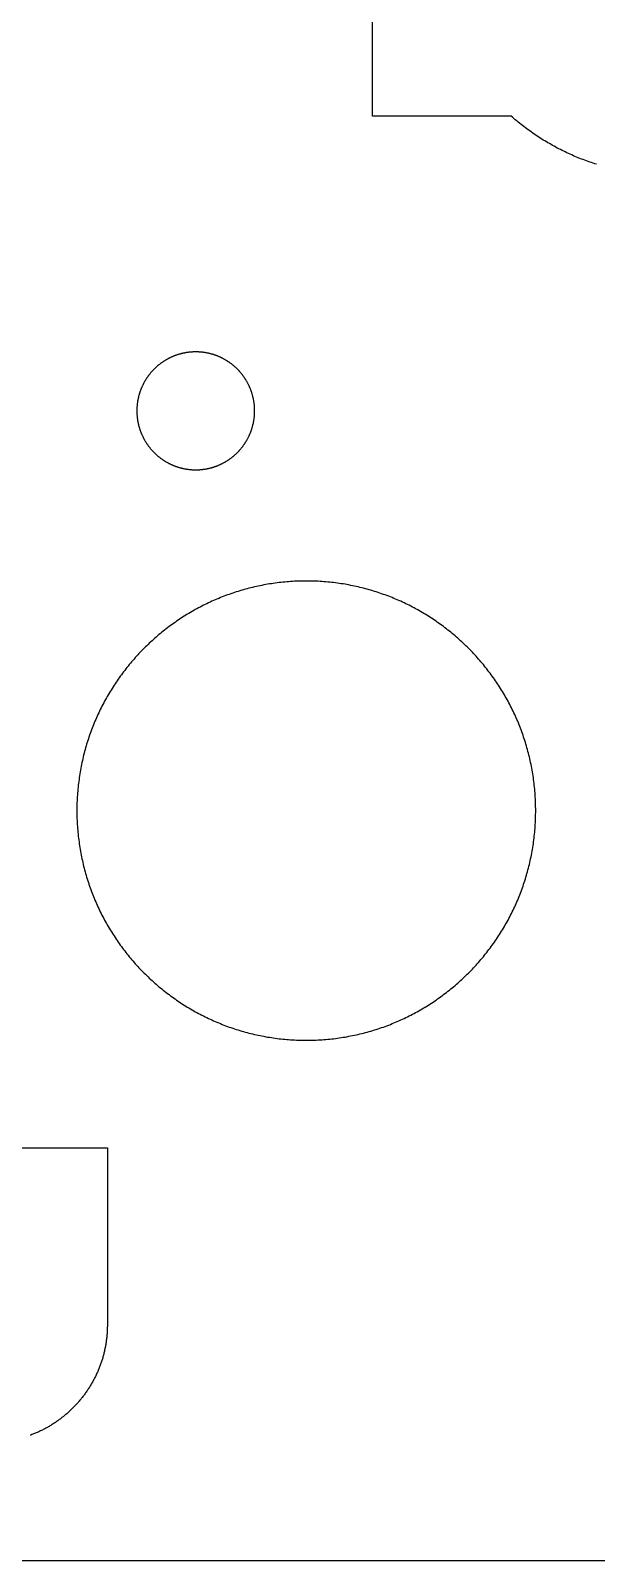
# Model space of a CAD drawing. Extents: x -13 to 42, y 40.2 to 95.2.
# Drawn here: x 3.7 to 13.3, y 40.25 to 66.2 of the extents above; entities that cross this region are included whole.
import ezdxf

# ---------------------------------------------------------------- set-up
doc = ezdxf.new("R2010")
doc.units = 0
doc.layers.get('0').update_dxf_attribs({"linetype": 'CONTINUOUS'})

msp = doc.modelspace()

# ---------------------------------------------------------------- linework, layer by layer
at = {"color": 7}
for points in [[(11, 92.25), (11, 95.25), (-13, 95.25), (-13, 75.3), (-9.85, 75.3), (-9.85, 60.2), (-13, 60.2), (-13, 47.25), (5, 47.25), (5, 44.25)], [(11.854, 64.75), (9.5, 64.75), (9.5, 70.75), (11.854, 70.75)], [(12.454, 64.312), (12.428, 64.328), (12.401, 64.344), (12.375, 64.36), (12.35, 64.377), (12.324, 64.393), (12.298, 64.41), (12.273, 64.427), (12.247, 64.444), (12.222, 64.462), (12.196, 64.48), (12.171, 64.498), (12.146, 64.516), (12.121, 64.534), (12.096, 64.553), (12.072, 64.571), (12.047, 64.59), (12.023, 64.609), (11.998, 64.629), (11.974, 64.649), (11.95, 64.668), (11.926, 64.688), (11.902, 64.709), (11.878, 64.729), (11.854, 64.75)], [(13.106, 64), (13.078, 64.011), (13.05, 64.021), (13.022, 64.032), (12.995, 64.043), (12.967, 64.055), (12.939, 64.066), (12.911, 64.078), (12.884, 64.09), (12.856, 64.103), (12.829, 64.115), (12.802, 64.128), (12.774, 64.141), (12.747, 64.154), (12.72, 64.167), (12.693, 64.181), (12.666, 64.194), (12.639, 64.208), (12.613, 64.223), (12.586, 64.237), (12.559, 64.252), (12.533, 64.267), (12.506, 64.282), (12.48, 64.297), (12.454, 64.312)], [(13.304, 63.932), (13.276, 63.941), (13.247, 63.951), (13.219, 63.96), (13.191, 63.97), (13.162, 63.98), (13.134, 63.99), (13.106, 64)], [(6.298, 60.73), (6.29, 60.728), (6.282, 60.726), (6.274, 60.724), (6.266, 60.722), (6.258, 60.721), (6.25, 60.719), (6.242, 60.716), (6.234, 60.714), (6.226, 60.712), (6.218, 60.71), (6.21, 60.707), (6.203, 60.705), (6.195, 60.703), (6.187, 60.7), (6.179, 60.697), (6.172, 60.695), (6.164, 60.692), (6.156, 60.689), (6.149, 60.686), (6.141, 60.684), (6.133, 60.681), (6.126, 60.678), (6.118, 60.675), (6.111, 60.671)], [(6.5, 60.75), (6.491, 60.75), (6.483, 60.75), (6.474, 60.75), (6.466, 60.749), (6.457, 60.749), (6.449, 60.749), (6.44, 60.748), (6.432, 60.748), (6.423, 60.747), (6.415, 60.746), (6.406, 60.746), (6.398, 60.745), (6.389, 60.744), (6.381, 60.743), (6.373, 60.742), (6.364, 60.741), (6.356, 60.74), (6.348, 60.738), (6.339, 60.737), (6.331, 60.736), (6.323, 60.734), (6.315, 60.733), (6.307, 60.731), (6.298, 60.73)], [(6.702, 60.73), (6.693, 60.731), (6.685, 60.733), (6.677, 60.734), (6.669, 60.736), (6.661, 60.737), (6.652, 60.738), (6.644, 60.74), (6.636, 60.741), (6.627, 60.742), (6.619, 60.743), (6.611, 60.744), (6.602, 60.745), (6.594, 60.746), (6.585, 60.746), (6.577, 60.747), (6.568, 60.748), (6.56, 60.748), (6.551, 60.749), (6.543, 60.749), (6.534, 60.749), (6.526, 60.75), (6.517, 60.75), (6.509, 60.75), (6.5, 60.75)], [(6.889, 60.671), (6.882, 60.675), (6.874, 60.678), (6.867, 60.681), (6.859, 60.684), (6.851, 60.686), (6.844, 60.689), (6.836, 60.692), (6.828, 60.695), (6.821, 60.697), (6.813, 60.7), (6.805, 60.703), (6.797, 60.705), (6.79, 60.707), (6.782, 60.71), (6.774, 60.712), (6.766, 60.714), (6.758, 60.716), (6.75, 60.719), (6.742, 60.721), (6.734, 60.722), (6.726, 60.724), (6.718, 60.726), (6.71, 60.728), (6.702, 60.73)], [(5.941, 60.579), (5.934, 60.575), (5.928, 60.57), (5.921, 60.566), (5.915, 60.561), (5.908, 60.556), (5.902, 60.551), (5.895, 60.547), (5.889, 60.542), (5.883, 60.537), (5.876, 60.532), (5.87, 60.527), (5.864, 60.522), (5.858, 60.517), (5.852, 60.511), (5.846, 60.506), (5.84, 60.501), (5.834, 60.496), (5.828, 60.49), (5.822, 60.485), (5.816, 60.479), (5.81, 60.474), (5.804, 60.468), (5.799, 60.463), (5.793, 60.457)], [(6.111, 60.671), (6.103, 60.668), (6.096, 60.665), (6.088, 60.662), (6.081, 60.658), (6.074, 60.655), (6.066, 60.651), (6.059, 60.648), (6.052, 60.644), (6.045, 60.641), (6.038, 60.637), (6.03, 60.633), (6.023, 60.629), (6.016, 60.625), (6.009, 60.621), (6.002, 60.618), (5.995, 60.613), (5.988, 60.609), (5.981, 60.605), (5.975, 60.601), (5.968, 60.597), (5.961, 60.592), (5.954, 60.588), (5.948, 60.584), (5.941, 60.579)], [(7.059, 60.579), (7.052, 60.584), (7.046, 60.588), (7.039, 60.592), (7.032, 60.597), (7.025, 60.601), (7.019, 60.605), (7.012, 60.609), (7.005, 60.613), (6.998, 60.618), (6.991, 60.621), (6.984, 60.625), (6.977, 60.629), (6.97, 60.633), (6.962, 60.637), (6.955, 60.641), (6.948, 60.644), (6.941, 60.648), (6.934, 60.651), (6.926, 60.655), (6.919, 60.658), (6.912, 60.662), (6.904, 60.665), (6.897, 60.668), (6.889, 60.671)], [(7.207, 60.457), (7.201, 60.463), (7.196, 60.468), (7.19, 60.474), (7.184, 60.479), (7.178, 60.485), (7.172, 60.49), (7.166, 60.496), (7.16, 60.501), (7.154, 60.506), (7.148, 60.511), (7.142, 60.517), (7.136, 60.522), (7.13, 60.527), (7.124, 60.532), (7.117, 60.537), (7.111, 60.542), (7.105, 60.547), (7.098, 60.551), (7.092, 60.556), (7.085, 60.561), (7.079, 60.566), (7.072, 60.57), (7.066, 60.575), (7.059, 60.579)], [(5.671, 60.309), (5.666, 60.302), (5.662, 60.296), (5.658, 60.289), (5.653, 60.282), (5.649, 60.275), (5.645, 60.269), (5.641, 60.262), (5.637, 60.255), (5.632, 60.248), (5.629, 60.241), (5.625, 60.234), (5.621, 60.227), (5.617, 60.22), (5.613, 60.212), (5.609, 60.205), (5.606, 60.198), (5.602, 60.191), (5.599, 60.184), (5.595, 60.176), (5.592, 60.169), (5.588, 60.162), (5.585, 60.154), (5.582, 60.147), (5.579, 60.139)], [(5.793, 60.457), (5.787, 60.451), (5.782, 60.446), (5.776, 60.44), (5.771, 60.434), (5.765, 60.428), (5.76, 60.422), (5.754, 60.416), (5.749, 60.41), (5.744, 60.404), (5.739, 60.398), (5.733, 60.392), (5.728, 60.386), (5.723, 60.38), (5.718, 60.374), (5.713, 60.367), (5.708, 60.361), (5.703, 60.355), (5.699, 60.348), (5.694, 60.342), (5.689, 60.335), (5.684, 60.329), (5.68, 60.322), (5.675, 60.316), (5.671, 60.309)], [(7.329, 60.309), (7.325, 60.316), (7.32, 60.322), (7.316, 60.329), (7.311, 60.335), (7.306, 60.342), (7.301, 60.348), (7.297, 60.355), (7.292, 60.361), (7.287, 60.367), (7.282, 60.374), (7.277, 60.38), (7.272, 60.386), (7.267, 60.392), (7.261, 60.398), (7.256, 60.404), (7.251, 60.41), (7.246, 60.416), (7.24, 60.422), (7.235, 60.428), (7.229, 60.434), (7.224, 60.44), (7.218, 60.446), (7.213, 60.451), (7.207, 60.457)], [(7.421, 60.139), (7.418, 60.147), (7.415, 60.154), (7.412, 60.162), (7.408, 60.169), (7.405, 60.176), (7.401, 60.184), (7.398, 60.191), (7.394, 60.198), (7.391, 60.205), (7.387, 60.212), (7.383, 60.22), (7.379, 60.227), (7.375, 60.234), (7.371, 60.241), (7.368, 60.248), (7.363, 60.255), (7.359, 60.262), (7.355, 60.269), (7.351, 60.275), (7.347, 60.282), (7.342, 60.289), (7.338, 60.296), (7.334, 60.302), (7.329, 60.309)], [(-13, 43.25), (-13, 40.25), (42, 40.25), (42, 60.2)], [(5.52, 59.952), (5.519, 59.943), (5.517, 59.935), (5.516, 59.927), (5.514, 59.919), (5.513, 59.911), (5.512, 59.902), (5.51, 59.894), (5.509, 59.886), (5.508, 59.877), (5.507, 59.869), (5.506, 59.861), (5.505, 59.852), (5.504, 59.844), (5.504, 59.835), (5.503, 59.827), (5.502, 59.818), (5.502, 59.81), (5.501, 59.801), (5.501, 59.793), (5.501, 59.784), (5.5, 59.776), (5.5, 59.767), (5.5, 59.759), (5.5, 59.75)], [(5.579, 60.139), (5.575, 60.132), (5.572, 60.124), (5.569, 60.117), (5.566, 60.109), (5.564, 60.101), (5.561, 60.094), (5.558, 60.086), (5.555, 60.078), (5.553, 60.071), (5.55, 60.063), (5.547, 60.055), (5.545, 60.047), (5.543, 60.04), (5.54, 60.032), (5.538, 60.024), (5.536, 60.016), (5.534, 60.008), (5.531, 60), (5.529, 59.992), (5.528, 59.984), (5.526, 59.976), (5.524, 59.968), (5.522, 59.96), (5.52, 59.952)], [(7.48, 59.952), (7.478, 59.96), (7.476, 59.968), (7.474, 59.976), (7.472, 59.984), (7.471, 59.992), (7.469, 60), (7.466, 60.008), (7.464, 60.016), (7.462, 60.024), (7.46, 60.032), (7.457, 60.04), (7.455, 60.047), (7.453, 60.055), (7.45, 60.063), (7.447, 60.071), (7.445, 60.078), (7.442, 60.086), (7.439, 60.094), (7.436, 60.101), (7.434, 60.109), (7.431, 60.117), (7.428, 60.124), (7.425, 60.132), (7.421, 60.139)], [(7.5, 59.75), (7.5, 59.759), (7.5, 59.767), (7.5, 59.776), (7.499, 59.784), (7.499, 59.793), (7.499, 59.801), (7.498, 59.81), (7.498, 59.818), (7.497, 59.827), (7.496, 59.835), (7.496, 59.844), (7.495, 59.852), (7.494, 59.861), (7.493, 59.869), (7.492, 59.877), (7.491, 59.886), (7.49, 59.894), (7.488, 59.902), (7.487, 59.911), (7.486, 59.919), (7.484, 59.927), (7.483, 59.935), (7.481, 59.943), (7.48, 59.952)], [(5.5, 59.75), (5.5, 59.741), (5.5, 59.733), (5.5, 59.724), (5.501, 59.716), (5.501, 59.707), (5.501, 59.699), (5.502, 59.69), (5.502, 59.682), (5.503, 59.673), (5.504, 59.665), (5.504, 59.656), (5.505, 59.648), (5.506, 59.639), (5.507, 59.631), (5.508, 59.623), (5.509, 59.614), (5.51, 59.606), (5.512, 59.598), (5.513, 59.589), (5.514, 59.581), (5.516, 59.573), (5.517, 59.565), (5.519, 59.557), (5.52, 59.548)], [(7.48, 59.548), (7.481, 59.557), (7.483, 59.565), (7.484, 59.573), (7.486, 59.581), (7.487, 59.589), (7.488, 59.598), (7.49, 59.606), (7.491, 59.614), (7.492, 59.623), (7.493, 59.631), (7.494, 59.639), (7.495, 59.648), (7.496, 59.656), (7.496, 59.665), (7.497, 59.673), (7.498, 59.682), (7.498, 59.69), (7.499, 59.699), (7.499, 59.707), (7.499, 59.716), (7.5, 59.724), (7.5, 59.733), (7.5, 59.741), (7.5, 59.75)], [(5.52, 59.548), (5.522, 59.54), (5.524, 59.532), (5.526, 59.524), (5.528, 59.516), (5.529, 59.508), (5.531, 59.5), (5.534, 59.492), (5.536, 59.484), (5.538, 59.476), (5.54, 59.468), (5.543, 59.46), (5.545, 59.453), (5.547, 59.445), (5.55, 59.437), (5.553, 59.429), (5.555, 59.422), (5.558, 59.414), (5.561, 59.406), (5.564, 59.399), (5.566, 59.391), (5.569, 59.383), (5.572, 59.376), (5.575, 59.368), (5.579, 59.361)], [(7.421, 59.361), (7.425, 59.368), (7.428, 59.376), (7.431, 59.383), (7.434, 59.391), (7.436, 59.399), (7.439, 59.406), (7.442, 59.414), (7.445, 59.422), (7.447, 59.429), (7.45, 59.437), (7.453, 59.445), (7.455, 59.453), (7.457, 59.46), (7.46, 59.468), (7.462, 59.476), (7.464, 59.484), (7.466, 59.492), (7.469, 59.5), (7.471, 59.508), (7.472, 59.516), (7.474, 59.524), (7.476, 59.532), (7.478, 59.54), (7.48, 59.548)], [(5.579, 59.361), (5.582, 59.353), (5.585, 59.346), (5.588, 59.338), (5.592, 59.331), (5.595, 59.324), (5.599, 59.316), (5.602, 59.309), (5.606, 59.302), (5.609, 59.295), (5.613, 59.288), (5.617, 59.28), (5.621, 59.273), (5.625, 59.266), (5.629, 59.259), (5.632, 59.252), (5.637, 59.245), (5.641, 59.238), (5.645, 59.231), (5.649, 59.225), (5.653, 59.218), (5.658, 59.211), (5.662, 59.204), (5.666, 59.198), (5.671, 59.191)], [(5.671, 59.191), (5.675, 59.184), (5.68, 59.178), (5.684, 59.171), (5.689, 59.165), (5.694, 59.158), (5.699, 59.152), (5.703, 59.145), (5.708, 59.139), (5.713, 59.133), (5.718, 59.126), (5.723, 59.12), (5.728, 59.114), (5.733, 59.108), (5.739, 59.102), (5.744, 59.096), (5.749, 59.09), (5.754, 59.084), (5.76, 59.078), (5.765, 59.072), (5.771, 59.066), (5.776, 59.06), (5.782, 59.054), (5.787, 59.049), (5.793, 59.043)], [(7.207, 59.043), (7.213, 59.049), (7.218, 59.054), (7.224, 59.06), (7.229, 59.066), (7.235, 59.072), (7.24, 59.078), (7.246, 59.084), (7.251, 59.09), (7.256, 59.096), (7.261, 59.102), (7.267, 59.108), (7.272, 59.114), (7.277, 59.12), (7.282, 59.126), (7.287, 59.133), (7.292, 59.139), (7.297, 59.145), (7.301, 59.152), (7.306, 59.158), (7.311, 59.165), (7.316, 59.171), (7.32, 59.178), (7.325, 59.184), (7.329, 59.191)], [(7.329, 59.191), (7.334, 59.198), (7.338, 59.204), (7.342, 59.211), (7.347, 59.218), (7.351, 59.225), (7.355, 59.231), (7.359, 59.238), (7.363, 59.245), (7.368, 59.252), (7.371, 59.259), (7.375, 59.266), (7.379, 59.273), (7.383, 59.28), (7.387, 59.288), (7.391, 59.295), (7.394, 59.302), (7.398, 59.309), (7.401, 59.316), (7.405, 59.324), (7.408, 59.331), (7.412, 59.338), (7.415, 59.346), (7.418, 59.353), (7.421, 59.361)], [(5.793, 59.043), (5.799, 59.037), (5.804, 59.032), (5.81, 59.026), (5.816, 59.021), (5.822, 59.015), (5.828, 59.01), (5.834, 59.004), (5.84, 58.999), (5.846, 58.994), (5.852, 58.989), (5.858, 58.983), (5.864, 58.978), (5.87, 58.973), (5.876, 58.968), (5.883, 58.963), (5.889, 58.958), (5.895, 58.953), (5.902, 58.949), (5.908, 58.944), (5.915, 58.939), (5.921, 58.934), (5.928, 58.93), (5.934, 58.925), (5.941, 58.921)], [(5.941, 58.921), (5.948, 58.916), (5.954, 58.912), (5.961, 58.908), (5.968, 58.903), (5.975, 58.899), (5.981, 58.895), (5.988, 58.891), (5.995, 58.887), (6.002, 58.882), (6.009, 58.879), (6.016, 58.875), (6.023, 58.871), (6.03, 58.867), (6.038, 58.863), (6.045, 58.859), (6.052, 58.856), (6.059, 58.852), (6.066, 58.849), (6.074, 58.845), (6.081, 58.842), (6.088, 58.838), (6.096, 58.835), (6.103, 58.832), (6.111, 58.829)], [(6.889, 58.829), (6.897, 58.832), (6.904, 58.835), (6.912, 58.838), (6.919, 58.842), (6.926, 58.845), (6.934, 58.849), (6.941, 58.852), (6.948, 58.856), (6.955, 58.859), (6.962, 58.863), (6.97, 58.867), (6.977, 58.871), (6.984, 58.875), (6.991, 58.879), (6.998, 58.882), (7.005, 58.887), (7.012, 58.891), (7.019, 58.895), (7.025, 58.899), (7.032, 58.903), (7.039, 58.908), (7.046, 58.912), (7.052, 58.916), (7.059, 58.921)], [(7.059, 58.921), (7.066, 58.925), (7.072, 58.93), (7.079, 58.934), (7.085, 58.939), (7.092, 58.944), (7.098, 58.949), (7.105, 58.953), (7.111, 58.958), (7.117, 58.963), (7.124, 58.968), (7.13, 58.973), (7.136, 58.978), (7.142, 58.983), (7.148, 58.989), (7.154, 58.994), (7.16, 58.999), (7.166, 59.004), (7.172, 59.01), (7.178, 59.015), (7.184, 59.021), (7.19, 59.026), (7.196, 59.032), (7.201, 59.037), (7.207, 59.043)], [(6.111, 58.829), (6.118, 58.825), (6.126, 58.822), (6.133, 58.819), (6.141, 58.816), (6.149, 58.814), (6.156, 58.811), (6.164, 58.808), (6.172, 58.805), (6.179, 58.803), (6.187, 58.8), (6.195, 58.797), (6.203, 58.795), (6.21, 58.793), (6.218, 58.79), (6.226, 58.788), (6.234, 58.786), (6.242, 58.784), (6.25, 58.781), (6.258, 58.779), (6.266, 58.778), (6.274, 58.776), (6.282, 58.774), (6.29, 58.772), (6.298, 58.77)], [(6.298, 58.77), (6.307, 58.769), (6.315, 58.767), (6.323, 58.766), (6.331, 58.764), (6.339, 58.763), (6.348, 58.762), (6.356, 58.76), (6.364, 58.759), (6.373, 58.758), (6.381, 58.757), (6.389, 58.756), (6.398, 58.755), (6.406, 58.754), (6.415, 58.754), (6.423, 58.753), (6.432, 58.752), (6.44, 58.752), (6.449, 58.751), (6.457, 58.751), (6.466, 58.751), (6.474, 58.75), (6.483, 58.75), (6.491, 58.75), (6.5, 58.75)], [(6.5, 58.75), (6.509, 58.75), (6.517, 58.75), (6.526, 58.75), (6.534, 58.751), (6.543, 58.751), (6.551, 58.751), (6.56, 58.752), (6.568, 58.752), (6.577, 58.753), (6.585, 58.754), (6.594, 58.754), (6.602, 58.755), (6.611, 58.756), (6.619, 58.757), (6.627, 58.758), (6.636, 58.759), (6.644, 58.76), (6.652, 58.762), (6.661, 58.763), (6.669, 58.764), (6.677, 58.766), (6.685, 58.767), (6.693, 58.769), (6.702, 58.77)], [(6.702, 58.77), (6.71, 58.772), (6.718, 58.774), (6.726, 58.776), (6.734, 58.778), (6.742, 58.779), (6.75, 58.781), (6.758, 58.784), (6.766, 58.786), (6.774, 58.788), (6.782, 58.79), (6.79, 58.793), (6.797, 58.795), (6.805, 58.797), (6.813, 58.8), (6.821, 58.803), (6.828, 58.805), (6.836, 58.808), (6.844, 58.811), (6.851, 58.814), (6.859, 58.816), (6.867, 58.819), (6.874, 58.822), (6.882, 58.825), (6.889, 58.829)], [(8.377, 56.863), (8.343, 56.863), (8.31, 56.862), (8.277, 56.862), (8.243, 56.861), (8.21, 56.859), (8.177, 56.858), (8.143, 56.856), (8.11, 56.854), (8.077, 56.852), (8.044, 56.849), (8.012, 56.846), (7.979, 56.843), (7.946, 56.839), (7.914, 56.836), (7.881, 56.832), (7.849, 56.827), (7.816, 56.823), (7.784, 56.818), (7.752, 56.813), (7.72, 56.808), (7.688, 56.802), (7.656, 56.796), (7.624, 56.79), (7.592, 56.784)], [(9.162, 56.784), (9.13, 56.79), (9.098, 56.796), (9.067, 56.802), (9.035, 56.808), (9.002, 56.813), (8.97, 56.818), (8.938, 56.823), (8.906, 56.827), (8.873, 56.832), (8.841, 56.836), (8.808, 56.839), (8.775, 56.843), (8.743, 56.846), (8.71, 56.849), (8.677, 56.852), (8.644, 56.854), (8.611, 56.856), (8.578, 56.858), (8.544, 56.859), (8.511, 56.861), (8.478, 56.862), (8.444, 56.862), (8.411, 56.863), (8.377, 56.863)], [(7.592, 56.784), (7.56, 56.777), (7.529, 56.77), (7.497, 56.763), (7.466, 56.756), (7.435, 56.748), (7.404, 56.74), (7.373, 56.732), (7.342, 56.724), (7.311, 56.715), (7.28, 56.706), (7.249, 56.697), (7.219, 56.688), (7.188, 56.678), (7.158, 56.668), (7.128, 56.658), (7.098, 56.648), (7.068, 56.637), (7.038, 56.627), (7.008, 56.616), (6.978, 56.604), (6.949, 56.593), (6.919, 56.581), (6.89, 56.569), (6.861, 56.557)], [(9.893, 56.557), (9.864, 56.569), (9.835, 56.581), (9.805, 56.593), (9.776, 56.604), (9.746, 56.616), (9.716, 56.627), (9.686, 56.637), (9.656, 56.648), (9.626, 56.658), (9.596, 56.668), (9.566, 56.678), (9.535, 56.688), (9.505, 56.697), (9.474, 56.706), (9.443, 56.715), (9.413, 56.724), (9.382, 56.732), (9.35, 56.74), (9.319, 56.748), (9.288, 56.756), (9.257, 56.763), (9.225, 56.77), (9.194, 56.777), (9.162, 56.784)], [(6.861, 56.557), (6.832, 56.544), (6.803, 56.532), (6.774, 56.519), (6.745, 56.506), (6.717, 56.492), (6.688, 56.479), (6.66, 56.465), (6.632, 56.451), (6.604, 56.437), (6.576, 56.422), (6.548, 56.408), (6.52, 56.393), (6.493, 56.378), (6.466, 56.362), (6.438, 56.347), (6.411, 56.331), (6.384, 56.315), (6.357, 56.299), (6.331, 56.283), (6.304, 56.266), (6.278, 56.249), (6.251, 56.232), (6.225, 56.215), (6.199, 56.198)], [(10.555, 56.198), (10.529, 56.215), (10.503, 56.232), (10.476, 56.249), (10.45, 56.266), (10.423, 56.283), (10.397, 56.299), (10.37, 56.315), (10.343, 56.331), (10.316, 56.347), (10.289, 56.362), (10.261, 56.378), (10.234, 56.393), (10.206, 56.408), (10.178, 56.422), (10.15, 56.437), (10.122, 56.451), (10.094, 56.465), (10.066, 56.479), (10.037, 56.492), (10.009, 56.506), (9.98, 56.519), (9.951, 56.532), (9.922, 56.544), (9.893, 56.557)], [(6.199, 56.198), (6.174, 56.18), (6.148, 56.162), (6.122, 56.144), (6.097, 56.126), (6.072, 56.108), (6.047, 56.089), (6.022, 56.07), (5.997, 56.051), (5.972, 56.032), (5.948, 56.013), (5.924, 55.993), (5.899, 55.973), (5.876, 55.954), (5.852, 55.933), (5.828, 55.913), (5.805, 55.893), (5.781, 55.872), (5.758, 55.851), (5.735, 55.83), (5.712, 55.809), (5.69, 55.787), (5.667, 55.766), (5.645, 55.744), (5.623, 55.722)], [(11.131, 55.722), (11.109, 55.744), (11.087, 55.766), (11.064, 55.787), (11.042, 55.809), (11.019, 55.83), (10.996, 55.851), (10.973, 55.872), (10.95, 55.893), (10.926, 55.913), (10.902, 55.933), (10.879, 55.954), (10.855, 55.973), (10.831, 55.993), (10.806, 56.013), (10.782, 56.032), (10.757, 56.051), (10.732, 56.07), (10.708, 56.089), (10.682, 56.108), (10.657, 56.126), (10.632, 56.144), (10.606, 56.162), (10.581, 56.18), (10.555, 56.198)], [(5.623, 55.722), (5.601, 55.7), (5.579, 55.678), (5.558, 55.655), (5.536, 55.633), (5.515, 55.61), (5.494, 55.587), (5.473, 55.564), (5.452, 55.54), (5.432, 55.517), (5.412, 55.493), (5.391, 55.469), (5.371, 55.446), (5.352, 55.421), (5.332, 55.397), (5.313, 55.373), (5.294, 55.348), (5.275, 55.323), (5.256, 55.298), (5.237, 55.273), (5.219, 55.248), (5.201, 55.223), (5.183, 55.197), (5.165, 55.171), (5.147, 55.146)], [(11.607, 55.146), (11.589, 55.171), (11.571, 55.197), (11.553, 55.223), (11.535, 55.248), (11.517, 55.273), (11.498, 55.298), (11.479, 55.323), (11.46, 55.348), (11.441, 55.373), (11.422, 55.397), (11.402, 55.421), (11.383, 55.446), (11.363, 55.469), (11.343, 55.493), (11.322, 55.517), (11.302, 55.54), (11.281, 55.564), (11.26, 55.587), (11.239, 55.61), (11.218, 55.633), (11.197, 55.655), (11.175, 55.678), (11.153, 55.7), (11.131, 55.722)], [(5.147, 55.146), (5.13, 55.12), (5.113, 55.094), (5.096, 55.067), (5.079, 55.041), (5.062, 55.014), (5.046, 54.988), (5.03, 54.961), (5.014, 54.934), (4.998, 54.907), (4.983, 54.879), (4.967, 54.852), (4.952, 54.825), (4.937, 54.797), (4.923, 54.769), (4.908, 54.741), (4.894, 54.713), (4.88, 54.685), (4.866, 54.657), (4.853, 54.628), (4.839, 54.6), (4.826, 54.571), (4.813, 54.542), (4.801, 54.513), (4.788, 54.484)], [(11.966, 54.484), (11.954, 54.513), (11.941, 54.542), (11.928, 54.571), (11.915, 54.6), (11.902, 54.628), (11.888, 54.657), (11.874, 54.685), (11.86, 54.713), (11.846, 54.741), (11.832, 54.769), (11.817, 54.797), (11.802, 54.825), (11.787, 54.852), (11.772, 54.879), (11.756, 54.907), (11.74, 54.934), (11.724, 54.961), (11.708, 54.988), (11.692, 55.014), (11.675, 55.041), (11.658, 55.067), (11.641, 55.094), (11.624, 55.12), (11.607, 55.146)], [(4.788, 54.484), (4.776, 54.455), (4.764, 54.426), (4.752, 54.396), (4.741, 54.367), (4.729, 54.337), (4.718, 54.307), (4.708, 54.277), (4.697, 54.247), (4.687, 54.217), (4.677, 54.187), (4.667, 54.157), (4.657, 54.126), (4.648, 54.096), (4.639, 54.065), (4.63, 54.034), (4.621, 54.003), (4.613, 53.972), (4.605, 53.941), (4.597, 53.91), (4.589, 53.879), (4.582, 53.848), (4.575, 53.816), (4.568, 53.785), (4.561, 53.753)], [(12.193, 53.753), (12.186, 53.785), (12.179, 53.816), (12.172, 53.848), (12.165, 53.879), (12.157, 53.91), (12.149, 53.941), (12.141, 53.972), (12.133, 54.003), (12.124, 54.034), (12.115, 54.065), (12.106, 54.096), (12.097, 54.126), (12.087, 54.157), (12.078, 54.187), (12.067, 54.217), (12.057, 54.247), (12.047, 54.277), (12.036, 54.307), (12.025, 54.337), (12.013, 54.367), (12.002, 54.396), (11.99, 54.426), (11.978, 54.455), (11.966, 54.484)], [(4.561, 53.753), (4.555, 53.721), (4.549, 53.689), (4.543, 53.657), (4.537, 53.625), (4.532, 53.593), (4.527, 53.561), (4.522, 53.529), (4.518, 53.496), (4.513, 53.464), (4.509, 53.431), (4.506, 53.399), (4.502, 53.366), (4.499, 53.333), (4.496, 53.301), (4.493, 53.268), (4.491, 53.235), (4.489, 53.202), (4.487, 53.168), (4.486, 53.135), (4.484, 53.102), (4.483, 53.068), (4.483, 53.035), (4.482, 53.002), (4.482, 52.968)], [(12.272, 52.968), (12.272, 53.002), (12.271, 53.035), (12.271, 53.068), (12.27, 53.102), (12.269, 53.135), (12.267, 53.168), (12.265, 53.202), (12.263, 53.235), (12.261, 53.268), (12.258, 53.301), (12.255, 53.333), (12.252, 53.366), (12.248, 53.399), (12.245, 53.431), (12.241, 53.464), (12.237, 53.496), (12.232, 53.529), (12.227, 53.561), (12.222, 53.593), (12.217, 53.625), (12.211, 53.657), (12.205, 53.689), (12.199, 53.721), (12.193, 53.753)], [(4.482, 52.968), (4.482, 52.934), (4.483, 52.901), (4.483, 52.867), (4.484, 52.834), (4.486, 52.801), (4.487, 52.767), (4.489, 52.734), (4.491, 52.701), (4.493, 52.668), (4.496, 52.635), (4.499, 52.602), (4.502, 52.57), (4.506, 52.537), (4.509, 52.504), (4.513, 52.472), (4.518, 52.439), (4.522, 52.407), (4.527, 52.375), (4.532, 52.343), (4.537, 52.31), (4.543, 52.278), (4.549, 52.247), (4.555, 52.215), (4.561, 52.183)], [(12.193, 52.183), (12.199, 52.215), (12.205, 52.247), (12.211, 52.278), (12.217, 52.31), (12.222, 52.343), (12.227, 52.375), (12.232, 52.407), (12.237, 52.439), (12.241, 52.472), (12.245, 52.504), (12.248, 52.537), (12.252, 52.57), (12.255, 52.602), (12.258, 52.635), (12.261, 52.668), (12.263, 52.701), (12.265, 52.734), (12.267, 52.767), (12.269, 52.801), (12.27, 52.834), (12.271, 52.867), (12.271, 52.901), (12.272, 52.934), (12.272, 52.968)], [(4.561, 52.183), (4.568, 52.151), (4.575, 52.12), (4.582, 52.088), (4.589, 52.057), (4.597, 52.026), (4.605, 51.995), (4.613, 51.963), (4.621, 51.932), (4.63, 51.902), (4.639, 51.871), (4.648, 51.84), (4.657, 51.81), (4.667, 51.779), (4.677, 51.749), (4.687, 51.719), (4.697, 51.689), (4.708, 51.659), (4.718, 51.629), (4.729, 51.599), (4.741, 51.569), (4.752, 51.54), (4.764, 51.51), (4.776, 51.481), (4.788, 51.452)], [(11.966, 51.452), (11.978, 51.481), (11.99, 51.51), (12.002, 51.54), (12.013, 51.569), (12.025, 51.599), (12.036, 51.629), (12.047, 51.659), (12.057, 51.689), (12.067, 51.719), (12.078, 51.749), (12.087, 51.779), (12.097, 51.81), (12.106, 51.84), (12.115, 51.871), (12.124, 51.902), (12.133, 51.932), (12.141, 51.963), (12.149, 51.995), (12.157, 52.026), (12.165, 52.057), (12.172, 52.088), (12.179, 52.12), (12.186, 52.151), (12.193, 52.183)], [(4.788, 51.452), (4.801, 51.423), (4.813, 51.394), (4.826, 51.365), (4.839, 51.336), (4.853, 51.308), (4.866, 51.279), (4.88, 51.251), (4.894, 51.223), (4.908, 51.195), (4.923, 51.167), (4.937, 51.139), (4.952, 51.111), (4.967, 51.084), (4.983, 51.056), (4.998, 51.029), (5.014, 51.002), (5.03, 50.975), (5.046, 50.948), (5.062, 50.922), (5.079, 50.895), (5.096, 50.869), (5.113, 50.842), (5.13, 50.816), (5.147, 50.79)], [(11.607, 50.79), (11.624, 50.816), (11.641, 50.842), (11.658, 50.869), (11.675, 50.895), (11.692, 50.922), (11.708, 50.948), (11.724, 50.975), (11.74, 51.002), (11.756, 51.029), (11.772, 51.056), (11.787, 51.084), (11.802, 51.111), (11.817, 51.139), (11.832, 51.167), (11.846, 51.195), (11.86, 51.223), (11.874, 51.251), (11.888, 51.279), (11.902, 51.308), (11.915, 51.336), (11.928, 51.365), (11.941, 51.394), (11.954, 51.423), (11.966, 51.452)], [(5.147, 50.79), (5.165, 50.764), (5.183, 50.739), (5.201, 50.713), (5.219, 50.688), (5.237, 50.663), (5.256, 50.637), (5.275, 50.613), (5.294, 50.588), (5.313, 50.563), (5.332, 50.539), (5.352, 50.514), (5.371, 50.49), (5.391, 50.466), (5.412, 50.443), (5.432, 50.419), (5.452, 50.395), (5.473, 50.372), (5.494, 50.349), (5.515, 50.326), (5.536, 50.303), (5.558, 50.281), (5.579, 50.258), (5.601, 50.236), (5.623, 50.214)], [(11.131, 50.214), (11.153, 50.236), (11.175, 50.258), (11.197, 50.281), (11.218, 50.303), (11.239, 50.326), (11.26, 50.349), (11.281, 50.372), (11.302, 50.395), (11.322, 50.419), (11.343, 50.443), (11.363, 50.466), (11.383, 50.49), (11.402, 50.514), (11.422, 50.539), (11.441, 50.563), (11.46, 50.588), (11.479, 50.613), (11.498, 50.637), (11.517, 50.663), (11.535, 50.688), (11.553, 50.713), (11.571, 50.739), (11.589, 50.764), (11.607, 50.79)], [(5.623, 50.214), (5.645, 50.192), (5.667, 50.17), (5.69, 50.148), (5.712, 50.127), (5.735, 50.106), (5.758, 50.085), (5.781, 50.064), (5.805, 50.043), (5.828, 50.023), (5.852, 50.002), (5.876, 49.982), (5.899, 49.962), (5.924, 49.943), (5.948, 49.923), (5.972, 49.904), (5.997, 49.884), (6.022, 49.866), (6.047, 49.847), (6.072, 49.828), (6.097, 49.81), (6.122, 49.792), (6.148, 49.774), (6.174, 49.756), (6.199, 49.738)], [(10.555, 49.738), (10.581, 49.756), (10.606, 49.774), (10.632, 49.792), (10.657, 49.81), (10.682, 49.828), (10.708, 49.847), (10.732, 49.866), (10.757, 49.884), (10.782, 49.904), (10.806, 49.923), (10.831, 49.943), (10.855, 49.962), (10.879, 49.982), (10.902, 50.002), (10.926, 50.023), (10.95, 50.043), (10.973, 50.064), (10.996, 50.085), (11.019, 50.106), (11.042, 50.127), (11.064, 50.148), (11.087, 50.17), (11.109, 50.192), (11.131, 50.214)], [(6.199, 49.738), (6.225, 49.721), (6.251, 49.704), (6.278, 49.687), (6.304, 49.67), (6.331, 49.653), (6.357, 49.637), (6.384, 49.621), (6.411, 49.605), (6.438, 49.589), (6.466, 49.573), (6.493, 49.558), (6.52, 49.543), (6.548, 49.528), (6.576, 49.513), (6.604, 49.499), (6.632, 49.485), (6.66, 49.471), (6.688, 49.457), (6.717, 49.443), (6.745, 49.43), (6.774, 49.417), (6.803, 49.404), (6.832, 49.391), (6.861, 49.379)], [(9.893, 49.379), (9.922, 49.391), (9.951, 49.404), (9.98, 49.417), (10.009, 49.43), (10.037, 49.443), (10.066, 49.457), (10.094, 49.471), (10.122, 49.485), (10.15, 49.499), (10.178, 49.513), (10.206, 49.528), (10.234, 49.543), (10.261, 49.558), (10.289, 49.573), (10.316, 49.589), (10.343, 49.605), (10.37, 49.621), (10.397, 49.637), (10.423, 49.653), (10.45, 49.67), (10.476, 49.687), (10.503, 49.704), (10.529, 49.721), (10.555, 49.738)], [(6.861, 49.379), (6.89, 49.367), (6.919, 49.355), (6.949, 49.343), (6.978, 49.332), (7.008, 49.32), (7.038, 49.309), (7.068, 49.298), (7.098, 49.288), (7.128, 49.278), (7.158, 49.267), (7.188, 49.258), (7.219, 49.248), (7.249, 49.239), (7.28, 49.23), (7.311, 49.221), (7.342, 49.212), (7.373, 49.204), (7.404, 49.196), (7.435, 49.188), (7.466, 49.18), (7.497, 49.173), (7.529, 49.166), (7.56, 49.159), (7.592, 49.152)], [(9.162, 49.152), (9.194, 49.159), (9.225, 49.166), (9.257, 49.173), (9.288, 49.18), (9.319, 49.188), (9.35, 49.196), (9.382, 49.204), (9.413, 49.212), (9.443, 49.221), (9.474, 49.23), (9.505, 49.239), (9.535, 49.248), (9.566, 49.258), (9.596, 49.267), (9.626, 49.278), (9.656, 49.288), (9.686, 49.298), (9.716, 49.309), (9.746, 49.32), (9.776, 49.332), (9.805, 49.343), (9.835, 49.355), (9.864, 49.367), (9.893, 49.379)], [(7.592, 49.152), (7.624, 49.146), (7.656, 49.14), (7.688, 49.134), (7.72, 49.128), (7.752, 49.123), (7.784, 49.118), (7.816, 49.113), (7.849, 49.108), (7.881, 49.104), (7.914, 49.1), (7.946, 49.096), (7.979, 49.093), (8.012, 49.09), (8.044, 49.087), (8.077, 49.084), (8.11, 49.082), (8.143, 49.08), (8.177, 49.078), (8.21, 49.076), (8.243, 49.075), (8.277, 49.074), (8.31, 49.073), (8.343, 49.073), (8.377, 49.073)], [(8.377, 49.073), (8.411, 49.073), (8.444, 49.073), (8.478, 49.074), (8.511, 49.075), (8.544, 49.076), (8.578, 49.078), (8.611, 49.08), (8.644, 49.082), (8.677, 49.084), (8.71, 49.087), (8.743, 49.09), (8.775, 49.093), (8.808, 49.096), (8.841, 49.1), (8.873, 49.104), (8.906, 49.108), (8.938, 49.113), (8.97, 49.118), (9.002, 49.123), (9.035, 49.128), (9.067, 49.134), (9.098, 49.14), (9.13, 49.146), (9.162, 49.152)], [(5, 44.25), (5, 44.233), (5, 44.216), (4.999, 44.198), (4.999, 44.181), (4.998, 44.164), (4.997, 44.147), (4.996, 44.13), (4.995, 44.113), (4.994, 44.096), (4.993, 44.079), (4.991, 44.062), (4.99, 44.046), (4.988, 44.029), (4.986, 44.012), (4.984, 43.995), (4.982, 43.979), (4.979, 43.962), (4.977, 43.945), (4.974, 43.929), (4.972, 43.912), (4.969, 43.896), (4.966, 43.88), (4.963, 43.863), (4.959, 43.847)], [(4.959, 43.847), (4.956, 43.831), (4.952, 43.814), (4.949, 43.798), (4.945, 43.782), (4.941, 43.766), (4.937, 43.75), (4.933, 43.734), (4.929, 43.718), (4.924, 43.702), (4.92, 43.687), (4.915, 43.671), (4.91, 43.655), (4.905, 43.64), (4.9, 43.624), (4.895, 43.609), (4.89, 43.593), (4.884, 43.578), (4.879, 43.562), (4.873, 43.547), (4.867, 43.532), (4.861, 43.517), (4.855, 43.502), (4.849, 43.486), (4.843, 43.472)], [(4.843, 43.472), (4.836, 43.457), (4.83, 43.442), (4.823, 43.427), (4.817, 43.412), (4.81, 43.398), (4.803, 43.383), (4.796, 43.368), (4.789, 43.354), (4.781, 43.339), (4.774, 43.325), (4.766, 43.311), (4.759, 43.297), (4.751, 43.283), (4.743, 43.268), (4.735, 43.254), (4.727, 43.241), (4.719, 43.227), (4.71, 43.213), (4.702, 43.199), (4.694, 43.186), (4.685, 43.172), (4.676, 43.159), (4.667, 43.145), (4.658, 43.132)], [(4.658, 43.132), (4.649, 43.119), (4.64, 43.105), (4.631, 43.092), (4.622, 43.079), (4.612, 43.066), (4.603, 43.053), (4.593, 43.041), (4.583, 43.028), (4.573, 43.015), (4.563, 43.003), (4.553, 42.99), (4.543, 42.978), (4.533, 42.966), (4.523, 42.953), (4.512, 42.941), (4.502, 42.929), (4.491, 42.917), (4.48, 42.905), (4.47, 42.893), (4.459, 42.882), (4.448, 42.87), (4.437, 42.859), (4.425, 42.847), (4.414, 42.836)], [(4.414, 42.836), (4.403, 42.825), (4.391, 42.813), (4.38, 42.802), (4.368, 42.791), (4.357, 42.78), (4.345, 42.77), (4.333, 42.759), (4.321, 42.748), (4.309, 42.738), (4.297, 42.727), (4.284, 42.717), (4.272, 42.707), (4.26, 42.697), (4.247, 42.687), (4.235, 42.677), (4.222, 42.667), (4.209, 42.657), (4.197, 42.647), (4.184, 42.638), (4.171, 42.628), (4.158, 42.619), (4.145, 42.61), (4.131, 42.601), (4.118, 42.592)], [(4.118, 42.592), (4.105, 42.583), (4.091, 42.574), (4.078, 42.565), (4.064, 42.556), (4.051, 42.548), (4.037, 42.54), (4.023, 42.531), (4.009, 42.523), (3.996, 42.515), (3.982, 42.507), (3.967, 42.499), (3.953, 42.491), (3.939, 42.484), (3.925, 42.476), (3.911, 42.469), (3.896, 42.461), (3.882, 42.454), (3.867, 42.447), (3.852, 42.44), (3.838, 42.433), (3.823, 42.427), (3.808, 42.42), (3.793, 42.414), (3.778, 42.407)], [(3.778, 42.407), (3.764, 42.401), (3.748, 42.395), (3.733, 42.389), (3.718, 42.383), (3.703, 42.377), (3.688, 42.371)]]:
    msp.add_lwpolyline(points, dxfattribs=at)
for points in [[(7.5, 59.75), (7.5, 59.75)], [(12.272, 52.968), (12.272, 52.968)]]:
    msp.add_lwpolyline(points, close=True, dxfattribs=at)

doc.saveas('drawing.dxf')
